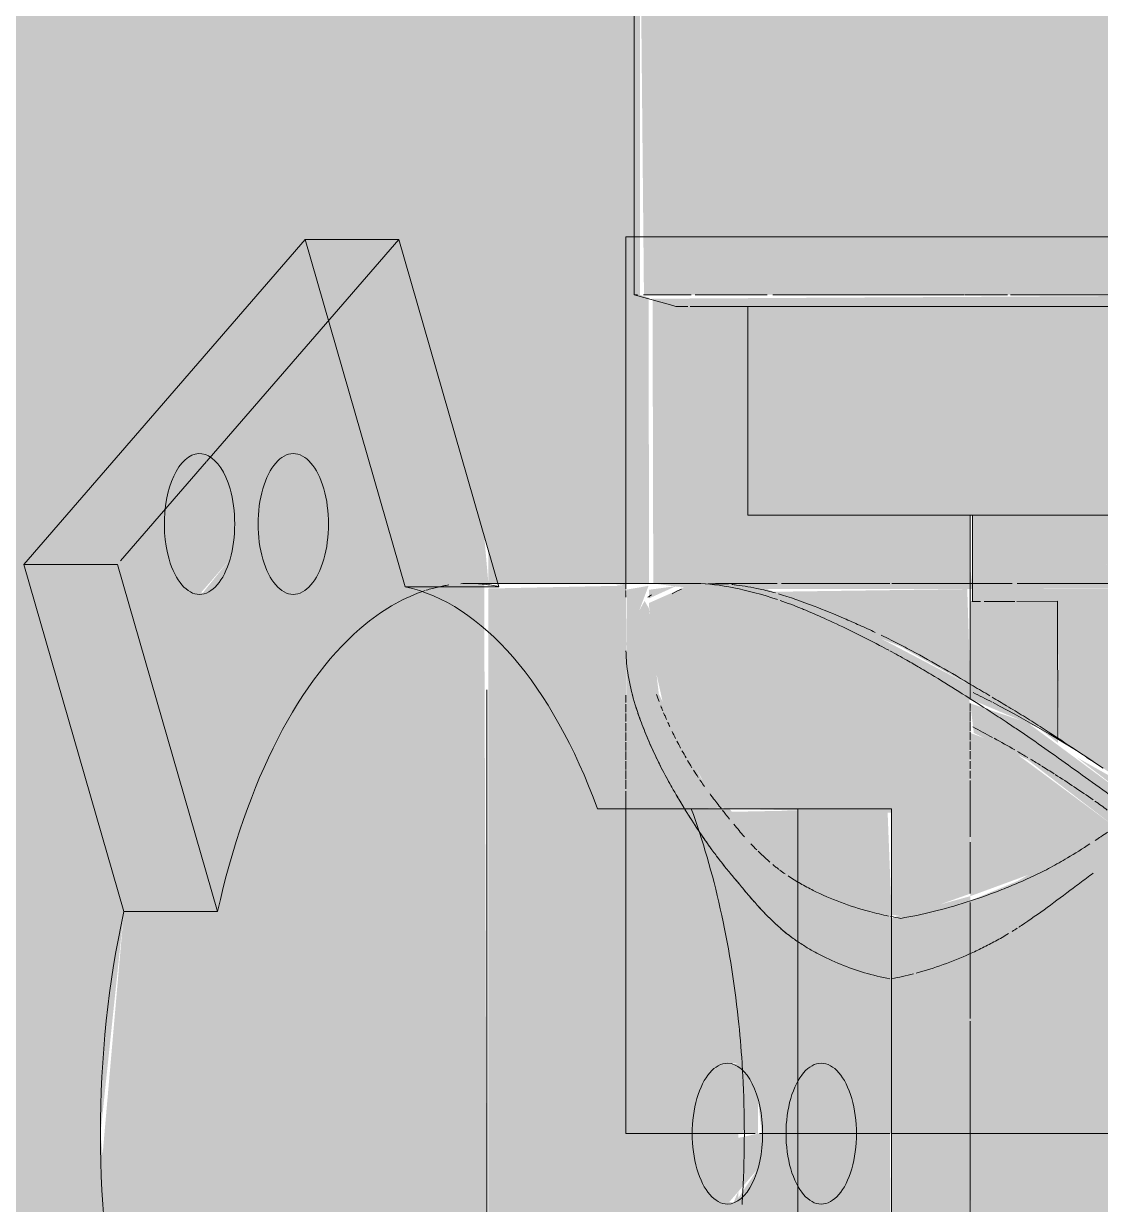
# Model space of a CAD drawing. Header units: millimetres. Extents: x -11450 to 1579, y -1115 to 3078.
# Drawn here: x -7188.5 to -7089.1, y 1327 to 1436 of the extents above; entities that cross this region are included whole.
import ezdxf

# ---------------------------------------------------------------- set-up
doc = ezdxf.new("R2010")
doc.units = ezdxf.units.MM
for name, color, linetype, lineweight in [('G-XREF-____-OTLN', 8, 'Continuous', 9), ('M-EQPM-____-OTLN', 50, 'Continuous', 9), ('P-PIPE-____-CNTR', 3, 'Continuous', 9), ('P-PIPE-____-OTLN', 3, 'Continuous', 9)]:
    doc.layers.add(name, color=color, linetype=linetype, lineweight=lineweight)

# ---------------------------------------------------------------- blocks, each defined once
blk = doc.blocks.new('UV-Cleaner ODV-15 - UV-Cleaner ODV-15_ipt-1239245-Разрез 11')
at = {"layer": 'G-XREF-____-OTLN', "color": 7, "lineweight": 20}
for p, q in [((-7132.92, 1416.31), (-7132.92, 1383.77)), ((-7130.26, 1416.31), (-7130.75, 1416.31)), ((-7119.45, 1416.31), (-7120.96, 1416.31)), ((-7100.38, 1416.31), (-7103.84, 1416.31)), ((-7188.54, 1386.06), (-7162.56, 1416.06)), ((-7162.56, 1416.06), (-7153.31, 1384.01)), ((-7162.56, 1416.06), (-7153.9, 1416.06)), ((-7153.9, 1416.06), (-7144.65, 1384.01)), ((-7179.29, 1354.01), (-7188.54, 1386.06)), ((-7153.31, 1384.01), (-7144.65, 1384.01)), ((-7126.39, 1384.31), (-7147.39, 1384.31)), ((-7132.92, 1383.65), (-7132.92, 1383.03)), ((-7120.1, 1384.31), (-7124.64, 1384.31)), ((-7135.55, 1363.51), (-7117.05, 1363.51)), ((-7117.05, 1363.51), (-7108.39, 1363.51)), ((-7117.05, 1363.51), (-7117.05, 1303.51)), ((-7108.39, 1363.51), (-7108.39, 1303.51))]:
    blk.add_line(p, q, dxfattribs=at)
at = {"layer": 'G-XREF-____-OTLN', "color": 184, "lineweight": 20}
for p, q in [((-7130.75, 1416.31), (-7132.92, 1416.31)), ((-7132.37, 1416.31), (-7132.92, 1416.31)), ((-7120.96, 1416.31), (-7130.26, 1416.31)), ((-7103.84, 1416.31), (-7119.45, 1416.31)), ((-7081.76, 1416.31), (-7100.38, 1416.31)), ((-7171.01, 1396.3), (-7153.9, 1416.06)), ((-7179.6, 1386.39), (-7171.65, 1395.56)), ((-7188.54, 1386.06), (-7179.88, 1386.06)), ((-7170.63, 1354.01), (-7179.88, 1386.06)), ((-7126.89, 1363.51), (-7135.55, 1363.51)), ((-7126.89, 1363.51), (-7108.39, 1363.51)), ((-7170.63, 1354.01), (-7179.29, 1354.01))]:
    blk.add_line(p, q, dxfattribs=at)
at = {"layer": 'G-XREF-____-OTLN', "color": 182, "lineweight": 20}
for p, q in [((-7132.03, 1416.31), (-7132.37, 1416.31)), ((-7171.62, 1395.59), (-7171.01, 1396.3)), ((-7118.97, 1384.31), (-7120.1, 1384.31)), ((-7108.54, 1384.31), (-7118.57, 1384.31)), ((-7097.25, 1384.31), (-7108.36, 1384.31)), ((-7088.03, 1384.31), (-7096.79, 1384.31))]:
    blk.add_line(p, q, dxfattribs=at)
at = {"layer": 'G-XREF-____-OTLN', "color": 7, "lineweight": 20}
for centre, major_axis, start_param, end_param in [((-7172.3, 1389.8), (0, 6.5), 5.235988, 8.37758), ((-7172.3, 1389.8), (0, 6.5), 2.094395, 5.235988), ((-7156.05, 1333.51), (0, 50.8), 5.344131, 6.175042), ((-7156.05, 1333.51), (0, 50.8), 1.15534, 1.986252), ((-7123.55, 1333.51), (0, 6.5), 0, 3.141593), ((-7123.55, 1333.51), (0, 6.5), 3.141593, 6.283185)]:
    blk.add_ellipse(centre, major_axis=major_axis, ratio=0.5, start_param=start_param, end_param=end_param, dxfattribs=at)
at = {"layer": 'G-XREF-____-OTLN', "color": 184, "lineweight": 20}
for centre, major_axis, start_param, end_param in [((-7163.64, 1389.8), (0, 6.5), 0, 1.047198), ((-7163.64, 1389.8), (0, 6.5), 5.235988, 6.283185), ((-7163.64, 1389.8), (0, 6.5), 1.047198, 2.094395), ((-7163.64, 1389.8), (0, 6.5), 4.18879, 5.235988), ((-7163.64, 1389.8), (0, 6.5), 2.094395, 3.141593), ((-7163.64, 1389.8), (0, 6.5), 3.141593, 4.18879), ((-7147.39, 1333.51), (0, 50.8), 0.161099, 0.385113), ((-7147.39, 1333.51), (0, 50.8), 0.135327, 0.156814), ((-7147.39, 1333.51), (0, 50.8), 0.114408, 0.134989), ((-7147.39, 1333.51), (0, 50.8), 0.094107, 0.113806), ((-7147.39, 1333.51), (0, 50.8), 0.074415, 0.093257), ((-7147.39, 1333.51), (0, 50.8), 0, 0.030716), ((-7147.39, 1333.51), (0, 50.8), 6.229114, 6.283185), ((-7147.39, 1333.51), (0, 50.8), 6.175042, 6.229114), ((-7147.39, 1333.51), (0, 50.8), 0.385113, 0.770227), ((-7147.39, 1333.51), (0, 50.8), 0.770227, 1.15534), ((-7147.39, 1333.51), (0, 50.8), 4.92297, 5.344131), ((-7147.39, 1333.51), (0, 50.8), 4.841292, 4.92297), ((-7114.89, 1333.51), (0, 6.5), 0, 1.047198), ((-7114.89, 1333.51), (0, 6.5), 5.235988, 6.283185), ((-7147.39, 1333.51), (0, 50.8), 4.606366, 4.818412), ((-7114.89, 1333.51), (0, 6.5), 1.047198, 2.094395), ((-7114.89, 1333.51), (0, 6.5), 4.18879, 5.235988), ((-7114.89, 1333.51), (0, 6.5), 2.094395, 3.141593), ((-7114.89, 1333.51), (0, 6.5), 3.141593, 4.18879)]:
    blk.add_ellipse(centre, major_axis=major_axis, ratio=0.5, start_param=start_param, end_param=end_param, dxfattribs=at)
at = {"layer": 'G-XREF-____-OTLN', "color": 182, "lineweight": 20}
for start_param, end_param in [(4.818412, 4.841292), (4.583486, 4.606366)]:
    blk.add_ellipse((-7147.39, 1333.51), major_axis=(0, 50.8), ratio=0.5, start_param=start_param, end_param=end_param, dxfattribs=at)
at = {"layer": 'G-XREF-____-OTLN', "color": 184, "lineweight": 20}
for points in [[(-7128.64, 1383.36), (-7128.38, 1383.53), (-7128.1, 1383.67), (-7127.79, 1383.79)], [(-7130.56, 1383.26), (-7130.68, 1383.18), (-7130.79, 1383.11), (-7130.89, 1383.03)]]:
    blk.add_open_spline(points, degree=3, dxfattribs=at)
at = {"layer": 'G-XREF-____-OTLN', "color": 7, "lineweight": 20}
for points in [[(-7118.93, 1382.82), (-7120.36, 1383.3), (-7123.04, 1384.02), (-7125.35, 1384.29), (-7126.39, 1384.31)], [(-7089.21, 1365.49), (-7090.06, 1366.1), (-7091.74, 1367.3), (-7093.4, 1368.49), (-7094.24, 1369.08)]]:
    blk.add_open_spline(points, degree=3, dxfattribs=at)
at = {"layer": 'G-XREF-____-OTLN', "color": 182, "lineweight": 20}
for points, knots in [([(-7125.55, 1384.25), (-7125.27, 1384.28), (-7124.6, 1384.3), (-7123.88, 1384.27), (-7123.47, 1384.24)], [-0.51158593, -0.51158593, -0.51158593, -0.51158593, -0.5, -0.48588589, -0.48588589, -0.48588589, -0.48588589]), ([(-7123.15, 1384.21), (-7123.01, 1384.2), (-7122.18, 1384.11), (-7120.87, 1383.89), (-7119.61, 1383.56), (-7119.12, 1383.43)], [-0.48222227, -0.48222227, -0.48222227, -0.48222227, -0.47727273, -0.45454545, -0.44088193, -0.44088193, -0.44088193, -0.44088193]), ([(-7118.85, 1383.35), (-7117.8, 1383.04), (-7115.83, 1382.36), (-7113.25, 1381.3), (-7111.35, 1380.46), (-7110.38, 1380.02), (-7109.9, 1379.79)], [-0.43833368, -0.43833368, -0.43833368, -0.43833368, -0.40909091, -0.38636364, -0.375, -0.36363636, -0.36363636, -0.36363636, -0.36363636]), ([(-7109.34, 1379.53), (-7109.04, 1379.39), (-7108.25, 1379), (-7106.45, 1378.07), (-7103.93, 1376.67), (-7101.38, 1375.17), (-7099.83, 1374.24), (-7099.32, 1373.94)], [-0.35930787, -0.35930787, -0.35930787, -0.35930787, -0.35227273, -0.34090909, -0.31818182, -0.29545455, -0.28409091, -0.28409091, -0.28409091, -0.28409091]), ([(-7097.77, 1373.01), (-7097.25, 1372.7), (-7096.22, 1372.08), (-7094.17, 1370.78), (-7091.9, 1369.28), (-7090.13, 1368.1), (-7089.38, 1367.6)], [-0.27272727, -0.27272727, -0.27272727, -0.27272727, -0.26136364, -0.25, -0.22727273, -0.21050854, -0.21050854, -0.21050854, -0.21050854]), ([(-7129.17, 1371.75), (-7129.22, 1371.86), (-7129.31, 1372.06), (-7129.4, 1372.27), (-7129.44, 1372.36)], [-0.74251608, -0.74251608, -0.74251608, -0.74251608, -0.738636364, -0.73521742, -0.73521742, -0.73521742, -0.73521742]), ([(-7125.66, 1365.55), (-7125.78, 1365.72), (-7125.93, 1365.93), (-7126.08, 1366.14), (-7126.11, 1366.19)], [-0.8125, -0.8125, -0.8125, -0.8125, -0.806818182, -0.80528831, -0.80528831, -0.80528831, -0.80528831]), ([(-7124.08, 1363.46), (-7124.23, 1363.66), (-7124.52, 1364.03), (-7124.87, 1364.5), (-7125.08, 1364.78), (-7125.16, 1364.88)], [-0.83606166, -0.83606166, -0.83606166, -0.83606166, -0.82954545, -0.82386364, -0.82025587, -0.82025587, -0.82025587, -0.82025587]), ([(-7123.35, 1362.55), (-7123.48, 1362.7), (-7123.7, 1362.98), (-7123.91, 1363.25), (-7124, 1363.37)], [-0.846030722, -0.846030722, -0.846030722, -0.846030722, -0.840909091, -0.837097616, -0.837097616, -0.837097616, -0.837097616]), ([(-7126.6, 1362.06), (-7126.52, 1361.95), (-7126.31, 1361.62), (-7126.08, 1361.29), (-7125.93, 1361.07)], [-0.36337542, -0.36337542, -0.36337542, -0.36337542, -0.35714286, -0.34472866, -0.34472866, -0.34472866, -0.34472866]), ([(-7088.44, 1361.34), (-7088.65, 1361.2), (-7089.03, 1360.95), (-7089.41, 1360.7), (-7089.58, 1360.58)], [-0.140887033, -0.140887033, -0.140887033, -0.140887033, -0.136363636, -0.13249288, -0.13249288, -0.13249288, -0.13249288]), ([(-7125.07, 1359.83), (-7124.84, 1359.52), (-7124.55, 1359.14), (-7124.26, 1358.76), (-7124.2, 1358.68)], [-0.32142857, -0.32142857, -0.32142857, -0.32142857, -0.30357143, -0.29918327, -0.29918327, -0.29918327, -0.29918327]), ([(-7119.64, 1358.59), (-7119.79, 1358.72), (-7120.15, 1359.04), (-7120.5, 1359.38), (-7120.71, 1359.58)], [-0.89111889, -0.89111889, -0.89111889, -0.89111889, -0.88636364, -0.87897677, -0.87897677, -0.87897677, -0.87897677]), ([(-7090.07, 1360.27), (-7090.76, 1359.82), (-7091.97, 1359.06), (-7093.71, 1358.07), (-7094.75, 1357.55), (-7095.27, 1357.31)], [-0.12895274, -0.12895274, -0.12895274, -0.12895274, -0.11363636, -0.10227273, -0.09090909, -0.09090909, -0.09090909, -0.09090909]), ([(-7124.14, 1358.61), (-7123.98, 1358.41), (-7123.7, 1358.06), (-7123.38, 1357.67), (-7123.23, 1357.48), (-7123.2, 1357.45)], [-0.29783864, -0.29783864, -0.29783864, -0.29783864, -0.28571429, -0.27678571, -0.27457306, -0.27457306, -0.27457306, -0.27457306]), ([(-7123.11, 1357.34), (-7123.04, 1357.26), (-7122.73, 1356.88), (-7122.42, 1356.5), (-7122.17, 1356.2)], [-0.27237731, -0.27237731, -0.27237731, -0.27237731, -0.26785714, -0.25, -0.25, -0.25, -0.25]), ([(-7118.77, 1357.89), (-7118.86, 1357.96), (-7119.06, 1358.11), (-7119.25, 1358.26), (-7119.35, 1358.35)], [-0.900513916, -0.900513916, -0.900513916, -0.900513916, -0.897727273, -0.894284879, -0.894284879, -0.894284879, -0.894284879]), ([(-7108.67, 1353.6), (-7109.26, 1353.72), (-7110.79, 1354.08), (-7113.14, 1354.83), (-7115.23, 1355.74), (-7116.82, 1356.6), (-7117.58, 1357.06), (-7117.95, 1357.31)], [-0.9912613, -0.9912613, -0.9912613, -0.9912613, -0.97727273, -0.95454545, -0.93181818, -0.92045455, -0.90909091, -0.90909091, -0.90909091, -0.90909091]), ([(-7095.27, 1357.31), (-7095.79, 1357.06), (-7096.84, 1356.6), (-7098.92, 1355.74), (-7101.5, 1354.83), (-7104.56, 1353.97), (-7106.56, 1353.55), (-7107.54, 1353.39)], [-0.09090909, -0.09090909, -0.09090909, -0.09090909, -0.07954545, -0.06818182, -0.04545455, -0.02272727, 0, 0, 0, 0]), ([(-7096.64, 1352.58), (-7096.56, 1352.63), (-7095.69, 1353.2), (-7094.02, 1354.38), (-7092.02, 1355.88), (-7090.6, 1356.95), (-7089.99, 1357.41), (-7089.78, 1357.57)], [0.174921, 0.174921, 0.174921, 0.174921, 0.1785714, 0.2142857, 0.25, 0.2678571, 0.2770689, 0.2770689, 0.2770689, 0.2770689]), ([(-7120.85, 1354.67), (-7120.77, 1354.58), (-7120.46, 1354.24), (-7120.14, 1353.9), (-7119.91, 1353.66)], [-0.2197053, -0.2197053, -0.2197053, -0.2197053, -0.21428571, -0.19901041, -0.19901041, -0.19901041, -0.19901041]), ([(-7119.71, 1353.47), (-7119.46, 1353.21), (-7119.16, 1352.93), (-7118.85, 1352.65), (-7118.81, 1352.61)], [-0.19481654, -0.19481654, -0.19481654, -0.19481654, -0.17857143, -0.17582531, -0.17582531, -0.17582531, -0.17582531]), ([(-7118.61, 1352.43), (-7118.43, 1352.27), (-7118.05, 1351.96), (-7117.67, 1351.68), (-7117.48, 1351.53)], [-0.17169431, -0.17169431, -0.17169431, -0.17169431, -0.16071429, -0.1493508, -0.1493508, -0.1493508, -0.1493508]), ([(-7117.14, 1351.29), (-7116.82, 1351.08), (-7116.18, 1350.67), (-7114.86, 1349.92), (-7112.43, 1348.79), (-7110.15, 1348.11), (-7108.54, 1347.8)], [-0.1428571, -0.1428571, -0.1428571, -0.1428571, -0.125, -0.1071429, -0.0714286, 0, 0, 0, 0]), ([(-7106.12, 1348.33), (-7105.28, 1348.56), (-7103.63, 1349.07), (-7101.59, 1349.9), (-7099.99, 1350.66), (-7099.19, 1351.08), (-7098.79, 1351.29)], [0.0349339, 0.0349339, 0.0349339, 0.0349339, 0.0714286, 0.1071429, 0.125, 0.1428571, 0.1428571, 0.1428571, 0.1428571])]:
    blk.add_open_spline(points, degree=3, knots=knots, dxfattribs=at)
at = {"layer": 'G-XREF-____-OTLN', "color": 184, "lineweight": 20}
for points, knots in [([(-7116.31, 1381.83), (-7116.45, 1381.89), (-7117.25, 1382.22), (-7118.03, 1382.51), (-7118.67, 1382.73)], [-0.184894, -0.184894, -0.184894, -0.184894, -0.17857143, -0.14721003, -0.14721003, -0.14721003, -0.14721003]), ([(-7132.92, 1378.09), (-7132.92, 1377.81), (-7132.88, 1376.82), (-7132.6, 1374.95), (-7131.99, 1372.77), (-7131.27, 1370.83), (-7130.53, 1369.08), (-7129.68, 1367.3), (-7128.7, 1365.5), (-7127.6, 1363.64), (-7126.4, 1361.73), (-7125.3, 1360.14), (-7124.38, 1358.9), (-7123.78, 1358.15), (-7123.29, 1357.56), (-7122.79, 1356.96), (-7121.92, 1355.89), (-7120.62, 1354.38), (-7119.24, 1352.97), (-7118.07, 1351.96), (-7117.14, 1351.28), (-7116.18, 1350.67), (-7114.86, 1349.92), (-7112.43, 1348.79), (-7110.15, 1348.11), (-7108.54, 1347.8)], [-0.7007053, -0.7007053, -0.7007053, -0.7007053, -0.6785714, -0.625, -0.5714286, -0.5357143, -0.5, -0.4642857, -0.4285714, -0.3928571, -0.3571429, -0.3214286, -0.3035714, -0.2857143, -0.2767857, -0.2678571, -0.25, -0.2142857, -0.1785714, -0.1607143, -0.1428571, -0.125, -0.1071429, -0.0714286, 0, 0, 0, 0]), ([(-7105.8, 1376.54), (-7106.19, 1376.77), (-7107.12, 1377.31), (-7108.04, 1377.81), (-7108.56, 1378.1)], [-0.33800927, -0.33800927, -0.33800927, -0.33800927, -0.32142857, -0.29902589, -0.29902589, -0.29902589, -0.29902589]), ([(-7094.24, 1369.08), (-7095.07, 1369.66), (-7096.26, 1370.49), (-7097.46, 1371.29), (-7097.82, 1371.53)], [-0.5, -0.5, -0.5, -0.5, -0.46428571, -0.44922734, -0.44922734, -0.44922734, -0.44922734])]:
    blk.add_open_spline(points, degree=3, knots=knots, dxfattribs=at)
at = {"layer": 'G-XREF-____-OTLN', "color": 7, "lineweight": 20}
for points, knots in [([(-7108.64, 1378.14), (-7108.93, 1378.29), (-7110.05, 1378.89), (-7111.98, 1379.86), (-7114.26, 1380.95), (-7115.68, 1381.57), (-7116.31, 1381.83)], [-0.2978752, -0.2978752, -0.2978752, -0.2978752, -0.2857143, -0.25, -0.2142857, -0.184894, -0.184894, -0.184894, -0.184894]), ([(-7097.82, 1371.53), (-7098.3, 1371.85), (-7099.65, 1372.72), (-7101.86, 1374.13), (-7104.03, 1375.48), (-7105.34, 1376.27), (-7105.8, 1376.54)], [-0.4492273, -0.4492273, -0.4492273, -0.4492273, -0.4285714, -0.3928571, -0.3571429, -0.3380093, -0.3380093, -0.3380093, -0.3380093]), ([(-7086.13, 1363.22), (-7086.31, 1363.36), (-7087.34, 1364.13), (-7088.37, 1364.88), (-7089.21, 1365.49)], [-0.6149019, -0.6149019, -0.6149019, -0.6149019, -0.60714286, -0.57142857, -0.57142857, -0.57142857, -0.57142857])]:
    blk.add_open_spline(points, degree=3, knots=knots, dxfattribs=at)
at = {"layer": 'G-XREF-____-OTLN', "color": 182, "lineweight": 20}
for points in [[(-7132.35, 1374.09), (-7132.3, 1373.93), (-7132.26, 1373.76), (-7132.21, 1373.59)], [(-7129.85, 1373.4), (-7129.94, 1373.62), (-7130.01, 1373.84), (-7130.09, 1374.06)], [(-7099.09, 1373.8), (-7098.65, 1373.54), (-7098.21, 1373.28), (-7097.77, 1373.01)], [(-7132.09, 1373.2), (-7132.02, 1372.96), (-7131.95, 1372.73), (-7131.87, 1372.49)], [(-7129.52, 1372.56), (-7129.58, 1372.71), (-7129.64, 1372.86), (-7129.7, 1373.01)], [(-7131.81, 1372.31), (-7131.73, 1372.1), (-7131.65, 1371.88), (-7131.57, 1371.66)], [(-7128.88, 1371.1), (-7128.94, 1371.24), (-7129, 1371.38), (-7129.07, 1371.51)], [(-7131.4, 1371.21), (-7131.35, 1371.08), (-7131.3, 1370.95), (-7131.25, 1370.81)], [(-7131.17, 1370.63), (-7131.08, 1370.4), (-7130.99, 1370.17), (-7130.89, 1369.94)], [(-7128.34, 1370), (-7128.45, 1370.21), (-7128.56, 1370.43), (-7128.66, 1370.65)], [(-7130.81, 1369.77), (-7130.72, 1369.54), (-7130.62, 1369.31), (-7130.51, 1369.08)], [(-7127.87, 1369.1), (-7127.99, 1369.32), (-7128.11, 1369.54), (-7128.22, 1369.76)], [(-7130.43, 1368.89), (-7130.32, 1368.65), (-7130.2, 1368.4), (-7130.09, 1368.16)], [(-7127.37, 1368.2), (-7127.5, 1368.42), (-7127.62, 1368.65), (-7127.75, 1368.87)], [(-7130.01, 1368), (-7129.89, 1367.76), (-7129.78, 1367.53), (-7129.66, 1367.29)], [(-7126.83, 1367.3), (-7126.97, 1367.52), (-7127.1, 1367.75), (-7127.24, 1367.97)], [(-7129.56, 1367.1), (-7129.43, 1366.85), (-7129.3, 1366.61), (-7129.17, 1366.36)], [(-7129.08, 1366.2), (-7128.95, 1365.96), (-7128.82, 1365.73), (-7128.68, 1365.49)], [(-7126.25, 1366.4), (-7126.4, 1366.62), (-7126.54, 1366.84), (-7126.68, 1367.06)], [(-7128.3, 1364.83), (-7128.07, 1364.43), (-7127.83, 1364.04), (-7127.59, 1363.63)], [(-7127.52, 1363.52), (-7127.31, 1363.18), (-7127.09, 1362.83), (-7126.86, 1362.48)], [(-7121.99, 1360.93), (-7122.32, 1361.31), (-7122.65, 1361.69), (-7122.96, 1362.07)], [(-7125.92, 1361.05), (-7125.64, 1360.64), (-7125.36, 1360.24), (-7125.07, 1359.83)], [(-7120.84, 1359.71), (-7121.02, 1359.89), (-7121.2, 1360.08), (-7121.38, 1360.27)], [(-7118.21, 1357.49), (-7118.38, 1357.6), (-7118.54, 1357.72), (-7118.7, 1357.84)], [(-7122.17, 1356.2), (-7121.81, 1355.77), (-7121.44, 1355.34), (-7121.07, 1354.92)], [(-7107.54, 1353.39), (-7107.86, 1353.44), (-7108.18, 1353.5), (-7108.49, 1353.56)], [(-7098.79, 1351.29), (-7098.39, 1351.51), (-7097.99, 1351.74), (-7097.59, 1351.98)], [(-7097.25, 1352.19), (-7097.1, 1352.28), (-7096.95, 1352.38), (-7096.8, 1352.48)], [(-7108.39, 1347.82), (-7107.71, 1347.95), (-7107.04, 1348.09), (-7106.37, 1348.27)]]:
    blk.add_open_spline(points, degree=3, dxfattribs=at)
blk = doc.blocks.new('UV-Cleaner ODV-15 - Standard-553269-Разрез 11')
at = {"layer": 'M-EQPM-____-OTLN', "lineweight": 20}
h = blk.add_hatch(color=180, dxfattribs=at)
h.paths.add_polyline_path([(-7075.25, 1358.67), (-7059.79, 1376.52), (-7059.79, 1379.04), (-7075.52, 1369.81), (-7082.48, 1365.06), (-7081.82, 1362.77), (-7076.82, 1359.65)])
h.paths.add_polyline_path([(-7087.88, 1383.79), (-7071.55, 1384.16), (-7069.48, 1386.55), (-7069.71, 1390.61), (-7084.6, 1390.61), (-7088.54, 1386.06)])
h.paths.add_polyline_path([(-7084.17, 1364.24), (-7082.62, 1365.55), (-7087.96, 1383.79), (-7100.91, 1383.79), (-7100.91, 1382.64), (-7093.07, 1382.66), (-7092.91, 1369.87), (-7085.48, 1365.06)])
h.paths.add_polyline_path([(-7059.79, 1383.79), (-7060.02, 1390.61), (-7066.45, 1390.61), (-7066.45, 1386.55), (-7063.64, 1383.79), (-7062.56, 1383.79)])
h = blk.add_hatch(color=180, dxfattribs=at)
h.paths.add_polyline_path([(-7076.67, 1357.04), (-7075.25, 1358.67), (-7081.67, 1362.25), (-7081.16, 1360.48), (-7076.75, 1357.1)])
h.paths.add_polyline_path([(-7084.17, 1364.24), (-7091.25, 1368.23), (-7085.21, 1363.59)])
h.paths.add_polyline_path([(-7081.82, 1362.77), (-7082.86, 1365.06), (-7084.17, 1364.24), (-7082.24, 1363.04)])
h.paths.add_polyline_path([(-7100.01, 1383.79), (-7087.9, 1383.84), (-7088.54, 1386.06), (-7084.92, 1390.61), (-7100.91, 1390.61), (-7100.91, 1383.79), (-7100.17, 1383.79)])
at = {"layer": 'M-EQPM-____-OTLN', "color": 7, "lineweight": 20}
for p, q in [((-7132.92, 1416.31), (-7132.92, 1383.77)), ((-7130.9, 1416.31), (-7132.92, 1416.31)), ((-7121.17, 1416.31), (-7130.27, 1416.31)), ((-7103.79, 1416.31), (-7119.47, 1416.31)), ((-7081.71, 1416.31), (-7100.43, 1416.31)), ((-7132.92, 1383.65), (-7132.92, 1383.03))]:
    blk.add_line(p, q, dxfattribs=at)
at = {"layer": 'M-EQPM-____-OTLN', "color": 184, "lineweight": 20}
for p, q in [((-7132.63, 1416.31), (-7132.92, 1416.31)), ((-7130.27, 1416.31), (-7130.9, 1416.31)), ((-7119.47, 1416.31), (-7121.17, 1416.31)), ((-7100.43, 1416.31), (-7103.79, 1416.31)), ((-7132.92, 1374.01), (-7132.92, 1373.31)), ((-7132.92, 1373.15), (-7132.92, 1372.44)), ((-7132.92, 1372.3), (-7132.92, 1371.57)), ((-7132.92, 1371.42), (-7132.92, 1370.68)), ((-7132.92, 1370.54), (-7132.92, 1369.79)), ((-7132.92, 1369.66), (-7132.92, 1368.9)), ((-7132.92, 1368.79), (-7132.92, 1368.01)), ((-7132.92, 1367.91), (-7132.92, 1367.12)), ((-7132.92, 1367.03), (-7132.92, 1366.23)), ((-7132.92, 1366.15), (-7132.92, 1365.35)), ((-7132.92, 1365.14), (-7132.92, 1363.52)), ((-7132.92, 1363.51), (-7132.92, 1333.51)), ((-7132.92, 1333.51), (-7131.26, 1333.51)), ((-7131.26, 1333.51), (-7126.39, 1333.51)), ((-7126.37, 1333.51), (-7122.88, 1333.51))]:
    blk.add_line(p, q, dxfattribs=at)
at = {"layer": 'M-EQPM-____-OTLN', "color": 182, "lineweight": 20}
for p, q in [((-7131.81, 1416.31), (-7132.63, 1416.31)), ((-7132.92, 1333.51), (-7126.39, 1333.51)), ((-7126.37, 1333.51), (-7122.88, 1333.51)), ((-7122.88, 1333.51), (-7120.99, 1333.51)), ((-7117.79, 1333.51), (-7108.54, 1333.51)), ((-7108.4, 1333.51), (-7081.42, 1333.51)), ((-7108.4, 1333.51), (-7081.42, 1333.51))]:
    blk.add_line(p, q, dxfattribs=at)
at = {"layer": 'M-EQPM-____-OTLN', "color": 5, "lineweight": 20}
for p, q in [((-7122.88, 1333.51), (-7120.99, 1333.51)), ((-7120.6, 1333.51), (-7118.64, 1333.51)), ((-7120.6, 1333.51), (-7117.79, 1333.51)), ((-7118.64, 1333.51), (-7117.79, 1333.51)), ((-7117.79, 1333.51), (-7108.54, 1333.51))]:
    blk.add_line(p, q, dxfattribs=at)
blk.add_blockref('UV-Cleaner ODV-15 - UV-Cleaner ODV-15_ipt-1239245-Разрез 11', (0, 0))
blk = doc.blocks.new('Сводобный фланец BR00 и Бурт под фланец ST10 _ болты - d 20-225 мм-1494985-Разрез 11')
at = {"layer": 'P-PIPE-____-OTLN', "lineweight": 20}
h = blk.add_hatch(color=180, dxfattribs=at)
h.paths.add_polyline_path([(-7057.99, 1333.51), (-7058.4, 1334.5), (-7075.11, 1355.84), (-7080.98, 1359.88), (-7079.29, 1355.34), (-7076.18, 1352.61), (-7061.33, 1333.51), (-7058.67, 1333.51)])
h.paths.add_polyline_path([(-7087.88, 1361.93), (-7085.48, 1363.8), (-7095.83, 1371.45), (-7101.12, 1373.24), (-7100.8, 1370.51), (-7095.85, 1368.04), (-7088.36, 1362.3)])
at = {"layer": 'P-PIPE-____-OTLN', "color": 192, "lineweight": 20}
for start, end in [(62.684, 63.8101), (55.8446, 62.6272)]:
    blk.add_arc((-7145, 1284.5), 100, start, end, dxfattribs=at)
blk = doc.blocks.new('UN82 - UN82 Муфта разборная переходная ВР с EPDM прокладкой-V74-Разрез 11')
at = {"layer": 'P-PIPE-____-OTLN', "lineweight": 20}
for points in [[(-7097.25, 1456.11), (-7065.42, 1456.11), (-7065.42, 1487.61), (-7121.67, 1487.61), (-7121.67, 1456.11), (-7101.71, 1456.11)], [(-7047.95, 1456.11), (-7046.67, 1456.11), (-7046.67, 1487.61), (-7065.42, 1487.61), (-7065.42, 1456.11), (-7048.13, 1456.11)], [(-7070.38, 1449.61), (-7060.17, 1449.61), (-7063.36, 1456.11), (-7125.78, 1456.11), (-7131.63, 1449.61), (-7071.45, 1449.61)], [(-7040.61, 1449.61), (-7036.71, 1449.61), (-7042.56, 1456.11), (-7063.36, 1456.11), (-7060.17, 1449.61), (-7044.51, 1449.61)], [(-7125.33, 1410.96), (-7066.98, 1410.96), (-7062.56, 1416.06), (-7060.17, 1416.31), (-7060.17, 1449.61), (-7131.63, 1449.61), (-7131.26, 1410.96), (-7125.51, 1410.96)], [(-7045.65, 1410.96), (-7036.71, 1410.96), (-7036.71, 1449.61), (-7060.17, 1449.61), (-7059.76, 1416.06), (-7053.9, 1416.06), (-7052.34, 1410.96), (-7049.2, 1410.96)], [(-7062.56, 1410.96), (-7060.17, 1410.96), (-7060.17, 1416.06), (-7062.56, 1416.06), (-7066.98, 1410.96), (-7064.1, 1410.96)], [(-7052.43, 1410.96), (-7053.9, 1416.06), (-7060.17, 1416.06), (-7059.79, 1410.96), (-7053.31, 1410.96)], [(-7119.91, 1409.88), (-7067.91, 1409.88), (-7067.48, 1410.96), (-7130.52, 1410.6), (-7128.32, 1409.88), (-7121.21, 1409.88)], [(-7067.48, 1409.88), (-7062.1, 1409.88), (-7060.6, 1410.96), (-7067.05, 1410.87), (-7067.91, 1409.88)], [(-7058.95, 1409.88), (-7052.18, 1410.09), (-7052.43, 1410.96), (-7060.64, 1410.7), (-7062.1, 1409.88), (-7059.01, 1409.88)], [(-7042.98, 1409.88), (-7039.44, 1410.07), (-7037.08, 1410.96), (-7052.43, 1410.96), (-7051.78, 1409.88), (-7043.35, 1409.88)], [(-7056.66, 1390.61), (-7046.67, 1391.02), (-7052.12, 1409.88), (-7065.42, 1409.88), (-7065.42, 1396.3), (-7063.64, 1396.3), (-7065.42, 1394.25), (-7065.11, 1390.61), (-7057.65, 1390.61)]]:
    blk.add_hatch(color=180, dxfattribs=at).paths.add_polyline_path(points)
h = blk.add_hatch(color=180, dxfattribs=at)
h.paths.add_polyline_path([(-7101.98, 1390.61), (-7084.6, 1390.61), (-7067.91, 1409.88), (-7121.67, 1409.88), (-7121.67, 1390.61), (-7102.92, 1390.61)])
h.paths.add_polyline_path([(-7069.48, 1390.61), (-7066.45, 1390.61), (-7066.45, 1393.05), (-7065.42, 1394.25), (-7065.42, 1396.3), (-7071.97, 1395.92), (-7069.48, 1393.05), (-7069.48, 1390.78)])
h = blk.add_hatch(color=180, dxfattribs=at)
h.paths.add_polyline_path([(-7070.16, 1390.61), (-7069.48, 1390.78), (-7069.55, 1393.13), (-7071.79, 1396.3), (-7065.42, 1396.3), (-7065.6, 1409.88), (-7067.91, 1409.88), (-7084.17, 1390.61), (-7071.45, 1390.61)])
h.paths.add_polyline_path([(-7066.45, 1390.61), (-7065.42, 1390.78), (-7065.42, 1394.25), (-7066.45, 1393.05), (-7066.45, 1391.36)])
h = blk.add_hatch(color=180, dxfattribs=at)
h.paths.add_polyline_path([(-7046.67, 1391.02), (-7046.67, 1409.88), (-7052.12, 1409.88), (-7047.65, 1394.41)])
h.paths.add_polyline_path([(-7065.42, 1394.25), (-7063.64, 1396.3), (-7065.42, 1396.3), (-7065.42, 1395.59)])
at = {"layer": 'P-PIPE-____-OTLN', "color": 7, "lineweight": 20}
for p, q in [((-7121.67, 1487.61), (-7121.67, 1456.11)), ((-7065.42, 1487.61), (-7121.67, 1487.61)), ((-7046.67, 1487.61), (-7065.42, 1487.61)), ((-7046.67, 1456.11), (-7046.67, 1487.61)), ((-7125.78, 1456.11), (-7132.17, 1449.61)), ((-7063.36, 1456.11), (-7125.78, 1456.11)), ((-7042.56, 1456.11), (-7063.36, 1456.11)), ((-7036.17, 1449.61), (-7042.56, 1456.11)), ((-7132.17, 1449.61), (-7132.17, 1410.96)), ((-7060.17, 1449.61), (-7132.17, 1449.61)), ((-7036.17, 1449.61), (-7060.17, 1449.61)), ((-7036.17, 1410.96), (-7036.17, 1449.61)), ((-7132.17, 1410.96), (-7128.8, 1410.02)), ((-7039.54, 1410.02), (-7036.17, 1410.96))]:
    blk.add_line(p, q, dxfattribs=at)
at = {"layer": 'P-PIPE-____-OTLN', "color": 182, "lineweight": 20}
for p, q in [((-7131.85, 1410.96), (-7132.17, 1410.96)), ((-7130.04, 1410.96), (-7131.31, 1410.96)), ((-7126.89, 1410.96), (-7130.03, 1410.96)), ((-7119.89, 1410.96), (-7126.53, 1410.96)), ((-7101.71, 1410.96), (-7119.36, 1410.96)), ((-7097.69, 1410.96), (-7101.65, 1410.96)), ((-7080.58, 1410.96), (-7097.4, 1410.96)), ((-7071.21, 1410.96), (-7080.39, 1410.96)), ((-7066.64, 1410.96), (-7071.1, 1410.96)), ((-7065.04, 1410.96), (-7066.64, 1410.96)), ((-7060.56, 1410.96), (-7064.78, 1410.96)), ((-7058.96, 1410.96), (-7059.72, 1410.96)), ((-7051.61, 1410.96), (-7058.89, 1410.96)), ((-7040.97, 1410.96), (-7051.61, 1410.96)), ((-7038.81, 1410.96), (-7040.6, 1410.96)), ((-7036.87, 1410.96), (-7038.47, 1410.96)), ((-7036.17, 1410.96), (-7036.71, 1410.96)), ((-7128.8, 1410.02), (-7128.32, 1409.88)), ((-7127.21, 1409.88), (-7128.32, 1409.88)), ((-7071.15, 1409.88), (-7126.99, 1409.88)), ((-7121.67, 1409.88), (-7121.67, 1390.61)), ((-7067.56, 1409.88), (-7070.75, 1409.88)), ((-7065.66, 1409.88), (-7067.56, 1409.88)), ((-7062.1, 1409.88), (-7065.35, 1409.88)), ((-7060.48, 1409.88), (-7062.1, 1409.88)), ((-7058.39, 1409.88), (-7060.4, 1409.88)), ((-7051.09, 1409.88), (-7058.31, 1409.88)), ((-7045.94, 1409.88), (-7050.77, 1409.88)), ((-7046.67, 1391.02), (-7046.67, 1409.88)), ((-7040.66, 1409.88), (-7045.38, 1409.88)), ((-7040.02, 1409.88), (-7040.44, 1409.88)), ((-7121.67, 1390.61), (-7116.65, 1390.61)), ((-7116.65, 1390.61), (-7100.54, 1390.61)), ((-7100.51, 1390.61), (-7084.93, 1390.61)), ((-7084.6, 1390.61), (-7084.17, 1390.61)), ((-7084.17, 1390.61), (-7079.88, 1390.61)), ((-7079.76, 1390.61), (-7075.45, 1390.61)), ((-7075.1, 1390.61), (-7074.46, 1390.61)), ((-7074.11, 1390.61), (-7071.45, 1390.61)), ((-7071.34, 1390.61), (-7069.8, 1390.61)), ((-7066.4, 1390.61), (-7065.42, 1390.61)), ((-7065.09, 1390.61), (-7063.52, 1390.61)), ((-7063.3, 1390.61), (-7057.65, 1390.61)), ((-7057.65, 1390.61), (-7056.52, 1390.61)), ((-7056.23, 1390.61), (-7051.69, 1390.61)), ((-7051.56, 1390.61), (-7047.95, 1390.61)), ((-7047.95, 1390.61), (-7046.67, 1390.61))]:
    blk.add_line(p, q, dxfattribs=at)
at = {"layer": 'P-PIPE-____-OTLN', "color": 184, "lineweight": 20}
blk.add_line((-7040.02, 1409.88), (-7039.54, 1410.02), dxfattribs=at)
at = {"layer": 'P-PIPE-____-OTLN', "color": 5, "lineweight": 20}
blk.add_line((-7069.36, 1390.61), (-7066.4, 1390.61), dxfattribs=at)
blk = doc.blocks.new('Тройник клеевой - d 20-315 мм-1570744-Разрез 11')
at = {"layer": 'P-PIPE-____-OTLN', "lineweight": 20}
for color, points in [(180, [(-7093.03, 1369.95), (-7093.07, 1382.66), (-7101.12, 1382.64), (-7101.12, 1374.89), (-7093.47, 1370.23)]), (78, [(-7199.03, 1368.01), (-7194.51, 1371.3), (-7190.12, 1373.12), (-7190.12, 1382.36), (-7199.07, 1382.33), (-7199.03, 1368.94)]), (180, [(-7093.03, 1369.59), (-7093.03, 1369.95), (-7101.12, 1374.89), (-7101.11, 1373.63), (-7094.84, 1370.98), (-7093.48, 1369.94)])]:
    blk.add_hatch(color=color, dxfattribs=at).paths.add_polyline_path(points)
at = {"layer": 'P-PIPE-____-OTLN', "color": 190, "lineweight": 20}
for p, q in [((-7100.17, 1382.64), (-7100.98, 1382.64)), ((-7097.01, 1382.65), (-7099.84, 1382.64)), ((-7093.07, 1382.66), (-7096.83, 1382.65)), ((-7093.03, 1369.95), (-7093.07, 1382.66))]:
    blk.add_line(p, q, dxfattribs=at)
at = {"layer": 'P-PIPE-____-OTLN', "color": 52, "lineweight": 20}
for p, q in [((-7190.38, 1382.36), (-7199.07, 1382.33)), ((-7199.07, 1382.33), (-7199.03, 1368.01))]:
    blk.add_line(p, q, dxfattribs=at)
blk = doc.blocks.new('RB90 - Переходное кольцо ПВХ-V320-Разрез 11')
at = {"layer": 'P-PIPE-____-OTLN', "lineweight": 20}
for color, points in [(78, [(-7190.91, 1382.36), (-7190.12, 1382.38), (-7190.53, 1400), (-7190.91, 1400), (-7190.91, 1382.38)]), (180, [(-7101.12, 1383.79), (-7100.91, 1383.79), (-7101.12, 1385.76)]), (180, [(-7101.12, 1382.64), (-7100.91, 1382.64), (-7101.12, 1382.64)])]:
    blk.add_hatch(color=color, dxfattribs=at).paths.add_polyline_path(points)
at = {"layer": 'P-PIPE-____-OTLN', "color": 52, "lineweight": 20}
blk.add_line((-7190.91, 1400.04), (-7190.91, 1382.36), dxfattribs=at)
at = {"layer": 'P-PIPE-____-OTLN', "color": 192, "lineweight": 20}
blk.add_line((-7100.91, 1383.79), (-7100.91, 1390.61), dxfattribs=at)
at = {"layer": 'P-PIPE-____-OTLN', "color": 190, "lineweight": 20}
blk.add_line((-7100.91, 1382.64), (-7100.91, 1383.79), dxfattribs=at)
blk = doc.blocks.new('ADSK_СтальСварка_Фланец стальной плоский_ГОСТ 33259-2015 - Фланец РN10-V390-Разрез 11')
at = {"layer": 'P-PIPE-____-OTLN', "lineweight": 20}
h = blk.add_hatch(color=180, dxfattribs=at)
h.paths.add_polyline_path([(-7070.16, 1282.71), (-7064.17, 1283.11), (-7063.64, 1283.72), (-7072.3, 1283.72), (-7071.43, 1282.71)])
h.paths.add_polyline_path([(-7071.45, 1333.51), (-7061.53, 1333.51), (-7077.94, 1354.3), (-7079.7, 1355.45), (-7079.4, 1352.97), (-7081.45, 1333.51), (-7071.55, 1333.51)])
h.paths.add_polyline_path([(-7101.12, 1355.44), (-7094.15, 1358), (-7087.88, 1361.93), (-7097.77, 1369.25), (-7101.12, 1370.51), (-7101.12, 1355.49)])
h = blk.add_hatch(color=182, dxfattribs=at)
h.paths.add_polyline_path([(-7072.3, 1270.72), (-7063.64, 1270.72), (-7066.45, 1273.97), (-7066.45, 1280.47), (-7064.51, 1282.71), (-7071.43, 1282.71), (-7069.48, 1280.47), (-7069.48, 1273.97), (-7071.45, 1271.7)])
h.paths.add_polyline_path([(-7079.29, 1282.71), (-7071.76, 1283.1), (-7072.3, 1283.72), (-7063.64, 1283.72), (-7064.51, 1282.71), (-7048.46, 1283.01), (-7048.26, 1284.5), (-7052.11, 1311), (-7059.69, 1311), (-7059.69, 1329.29), (-7061.53, 1333.51), (-7081.45, 1333.51), (-7079.29, 1313.01), (-7088.03, 1282.71)])
h.paths.add_polyline_path([(-7084.17, 1333.51), (-7081.45, 1333.51), (-7079.58, 1355.03), (-7079.78, 1355.71), (-7088.16, 1361.75), (-7096.79, 1356.82), (-7101.12, 1355.03), (-7101.12, 1333.51), (-7096.76, 1333.51)])
h = blk.add_hatch(color=187, dxfattribs=at)
h.paths.add_polyline_path([(-7062.56, 1250.96), (-7055.03, 1250.96), (-7051.59, 1259.27), (-7048.5, 1282.71), (-7064.51, 1282.71), (-7066.45, 1280.47), (-7066.45, 1273.97), (-7063.64, 1270.72), (-7072.3, 1270.72), (-7069.48, 1273.97), (-7069.48, 1280.47), (-7071.45, 1282.71), (-7088.03, 1282.71), (-7088.54, 1280.96), (-7066.43, 1255.42)])
h.paths.add_polyline_path([(-7097.25, 1282.71), (-7087.93, 1283.08), (-7079.32, 1313.32), (-7081.45, 1333.51), (-7101.12, 1333.51), (-7100.78, 1288.43), (-7100.46, 1282.99), (-7100.5, 1282.71)])
at = {"layer": 'P-PIPE-____-OTLN', "color": 192, "lineweight": 20}
for start, end in [(61.3969, 62.6002), (60, 61.2876), (59.1886, 59.8304), (58.3413, 59.0159), (57.4939, 58.2858), (54.9634, 57.4373), (54.0128, 54.8418)]:
    blk.add_arc((-7145.76, 1284.5), 97.5, start, end, dxfattribs=at)

msp = doc.modelspace()

# ---------------------------------------------------------------- hatches: boundary and pattern name
at = {"layer": 'P-PIPE-____-OTLN'}
msp.add_hatch(color=140, dxfattribs=at).paths.add_polyline_path([(-7176.8162, 1164.5), (-7145.625, 1164.5), (-7145.625, 1279.6203), (-7153.8986, 1250.9596), (-7162.5589, 1250.9596), (-7188.5396, 1280.9596), (-7179.2885, 1313.0064), (-7181.4492, 1333.5096), (-7179.2885, 1354.0129), (-7188.5396, 1386.0596), (-7162.5589, 1416.0596), (-7153.8986, 1416.0596), (-7145.625, 1387.399), (-7145.625, 1570), (-7190.125, 1570), (-7189.9799, 1164.5), (-7177.0913, 1164.5)])
h = msp.add_hatch(color=140, dxfattribs=at)
h.paths.add_polyline_path([(-7134.5993, 1164.5), (-7101.125, 1164.5), (-7101.125, 1282.7096), (-7144.7332, 1282.7096), (-7145.625, 1279.6203), (-7145.2439, 1164.5), (-7134.7892, 1164.5)])
h.paths.add_polyline_path([(-7132.9191, 1384.1073), (-7132.9191, 1384.113), (-7134.1076, 1384.1189)])
h.paths.add_polyline_path([(-7132.9191, 1384.1698), (-7132.9191, 1384.1756), (-7134.1076, 1384.1772)])
h.paths.add_polyline_path([(-7144.7284, 1384.2931), (-7132.9191, 1384.3096), (-7132.9066, 1416.3096), (-7131.633, 1416.3096), (-7131.633, 1449.6096), (-7125.783, 1456.1096), (-7121.6691, 1456.1096), (-7121.6691, 1487.6096), (-7115.6691, 1487.6096), (-7115.6691, 1569), (-7114.9808, 1569), (-7114.9808, 1570), (-7145.625, 1570), (-7145.625, 1387.399), (-7144.7332, 1384.3096)])
h = msp.add_hatch(color=160, dxfattribs=at)
h.paths.add_polyline_path([(-7144.7332, 1282.7096), (-7144.6475, 1283.0064), (-7145.625, 1282.7096)])
h.paths.add_polyline_path([(-7122.5501, 1327.0096), (-7122.5501, 1328.1634), (-7123.0453, 1327.0096)])
h.paths.add_polyline_path([(-7122.5501, 1303.5096), (-7108.389, 1303.6137), (-7108.5441, 1333.5096), (-7117.7036, 1333.5096), (-7117.7036, 1330.2596), (-7114.889, 1327.0096), (-7122.5501, 1327.0096), (-7122.5501, 1322.891), (-7126.8912, 1303.5096), (-7123.0453, 1303.5096)])
h.paths.add_polyline_path([(-7122.5501, 1333.5096), (-7122.5501, 1338.8559), (-7123.0453, 1340.0096), (-7122.5501, 1340.0096), (-7122.5501, 1344.1282), (-7126.5964, 1363.5104), (-7123.9297, 1363.6184), (-7126.0399, 1366.4015), (-7129.8891, 1374.121), (-7130.8104, 1382.0252), (-7131.1994, 1382.6998), (-7132.8917, 1379.6492), (-7132.9191, 1353.9833), (-7132.9191, 1333.5096), (-7123.0453, 1333.5096)])
h.paths.add_polyline_path([(-7122.5501, 1328.1634), (-7120.7347, 1330.2596), (-7120.7347, 1333.5096), (-7122.5501, 1333.122), (-7122.5501, 1330.2596)])
h.paths.add_polyline_path([(-7102.6413, 1333.5096), (-7101.125, 1333.5096), (-7101.125, 1355.4369), (-7107.9797, 1353.5503), (-7108.389, 1353.3862), (-7108.389, 1333.5096), (-7105.234, 1333.5096)])
h.paths.add_polyline_path([(-7144.6475, 1384.0129), (-7144.9897, 1384.2253), (-7144.7517, 1384.0298)])
h.paths.add_polyline_path([(-7130.7855, 1384.0865), (-7131.1665, 1384.0946), (-7130.8373, 1384.087)])
h.paths.add_polyline_path([(-7130.7847, 1384.1564), (-7131.1673, 1384.1632), (-7130.8373, 1384.1568)])
h.paths.add_polyline_path([(-7130.7838, 1384.2295), (-7131.1682, 1384.2349), (-7130.8373, 1384.2296)])
h.paths.add_polyline_path([(-7144.7121, 1384.2367), (-7144.9897, 1384.2454), (-7144.9897, 1384.2396)])
h.paths.add_polyline_path([(-7144.7184, 1384.2585), (-7144.9897, 1384.2679), (-7144.9897, 1384.2605)])
h.paths.add_polyline_path([(-7144.7255, 1384.2829), (-7144.9897, 1384.2929), (-7144.9897, 1384.2838)])
h.paths.add_polyline_path([(-7132.8261, 1384.3038), (-7130.7828, 1384.3096), (-7130.8373, 1410.699), (-7131.633, 1410.9559), (-7131.633, 1416.3096), (-7132.3746, 1416.3096), (-7132.826, 1384.3096)])
h = msp.add_hatch(color=150, dxfattribs=at)
h.paths.add_polyline_path([(-7144.7332, 1282.7096), (-7101.125, 1283.0608), (-7101.125, 1333.5096), (-7108.389, 1333.5096), (-7108.389, 1303.5096), (-7126.8912, 1303.5096), (-7122.5501, 1323.3973), (-7122.5501, 1327.0096), (-7123.375, 1327.2108), (-7122.5501, 1328.1634), (-7122.5501, 1333.5096), (-7132.9191, 1333.5096), (-7132.9191, 1384.1073), (-7145.625, 1383.8433), (-7145.625, 1282.8475), (-7144.7118, 1282.7838)])
h.paths.add_polyline_path([(-7145.625, 1279.6203), (-7144.7332, 1282.7096), (-7145.625, 1282.7096)])
h.paths.add_polyline_path([(-7132.9191, 1384.113), (-7132.9191, 1384.1698), (-7133.8823, 1384.1231)])
h.paths.add_polyline_path([(-7132.9191, 1384.1756), (-7132.9639, 1384.2354), (-7133.5139, 1384.1797)])
h.paths.add_polyline_path([(-7144.7081, 1384.2226), (-7144.9897, 1384.2396), (-7144.9897, 1384.2253)])
h.paths.add_polyline_path([(-7132.9191, 1384.2411), (-7132.9191, 1384.3038), (-7134.1076, 1384.2453)])
h.paths.add_polyline_path([(-7144.7141, 1384.2436), (-7144.9897, 1384.2605), (-7144.9897, 1384.2454)])
h.paths.add_polyline_path([(-7144.7209, 1384.2671), (-7144.9897, 1384.2838), (-7144.9897, 1384.2679)])
h.paths.add_polyline_path([(-7145.625, 1384.2923), (-7144.7332, 1384.3096), (-7145.625, 1387.399), (-7145.625, 1384.3096)])
h.paths.add_polyline_path([(-7132.9191, 1384.3038), (-7132.826, 1384.3096), (-7132.3746, 1416.3096), (-7132.9191, 1416.3096), (-7132.9191, 1384.3096)])
h = msp.add_hatch(color=150, dxfattribs=at)
h.paths.add_polyline_path([(-7154.6867, 1250.9596), (-7153.8986, 1250.9596), (-7145.625, 1279.6203), (-7146.0162, 1282.7096), (-7145.625, 1283.0064), (-7146.0162, 1384.2503), (-7145.625, 1384.3096), (-7146.0162, 1388.7543), (-7153.8986, 1416.0596), (-7162.5589, 1416.0596), (-7188.5396, 1386.0596), (-7179.2885, 1354.0129), (-7181.2488, 1331.6075), (-7179.2885, 1313.0064), (-7188.5396, 1280.9596), (-7162.5589, 1250.9596), (-7157.1424, 1250.9596)])
h.paths.add_polyline_path([(-7172.2992, 1270.718), (-7169.4847, 1273.968), (-7169.4847, 1280.468), (-7172.2992, 1283.718), (-7163.639, 1283.718), (-7166.4536, 1280.468), (-7166.4536, 1273.968), (-7163.639, 1270.718), (-7169.4847, 1270.718)])
h.paths.add_polyline_path([(-7172.1183, 1383.3013), (-7172.1134, 1383.5158), (-7169.4847, 1386.5513), (-7169.4847, 1393.0513), (-7171.8228, 1396.3013), (-7163.639, 1396.3013), (-7166.4536, 1393.0513), (-7166.4536, 1386.5513), (-7163.639, 1383.3013), (-7170.4639, 1383.3013)])
h = msp.add_hatch(color=180, dxfattribs=at)
h.paths.add_polyline_path([(-7117.0492, 1327.0096), (-7114.889, 1327.0096), (-7117.7036, 1330.2596), (-7117.7036, 1333.5096), (-7120.7347, 1333.5096), (-7120.7347, 1330.2596), (-7122.5501, 1327.5651), (-7122.5501, 1327.0096), (-7117.7036, 1327.0096)])
h.paths.add_polyline_path([(-7122.5501, 1338.8559), (-7122.5501, 1340.0096), (-7123.375, 1339.8084), (-7123.0453, 1339.4277)])
h.paths.add_polyline_path([(-7122.5501, 1333.5096), (-7120.7347, 1333.5096), (-7120.7347, 1336.7596), (-7122.5501, 1338.8559), (-7122.5501, 1336.7596)])
h.paths.add_polyline_path([(-7108.389, 1353.7046), (-7118.5801, 1357.975), (-7123.375, 1363.5096), (-7108.389, 1363.1405), (-7108.389, 1353.8189)])
h.paths.add_polyline_path([(-7108.5441, 1333.5096), (-7108.389, 1333.5096), (-7108.389, 1353.7046), (-7107.0757, 1353.5358), (-7101.125, 1355.6719), (-7101.203, 1374.9346), (-7111.8532, 1380.5276), (-7119.9054, 1383.7889), (-7101.125, 1383.7889), (-7101.125, 1390.6096), (-7121.6691, 1390.6096), (-7121.6691, 1409.8846), (-7128.3153, 1409.8846), (-7130.4661, 1410.5791), (-7130.397, 1384.306), (-7127.5846, 1383.9346), (-7130.8047, 1382.4988), (-7130.4728, 1377.6127), (-7129.284, 1372.2559), (-7125.1291, 1364.8837), (-7123.8266, 1363.5096), (-7126.8912, 1363.5096), (-7122.5501, 1343.622), (-7122.5501, 1340.0096), (-7114.889, 1340.0096), (-7117.7036, 1336.7596), (-7117.7036, 1333.5096), (-7111.2112, 1333.5096)])
h.paths.add_polyline_path([(-7132.9066, 1378.5932), (-7130.8373, 1384.087), (-7132.8339, 1383.75), (-7132.906, 1378.6367)])
h.paths.add_polyline_path([(-7130.7855, 1384.0906), (-7131.1673, 1384.1588), (-7130.8373, 1384.0911)])
h.paths.add_polyline_path([(-7127.2113, 1384.0515), (-7128.2962, 1384.0645), (-7128.2963, 1384.0621)])
h.paths.add_polyline_path([(-7130.7846, 1384.1606), (-7131.1682, 1384.2305), (-7130.8373, 1384.1609)])
h.paths.add_polyline_path([(-7126.9532, 1384.1324), (-7126.9495, 1384.1336), (-7128.2942, 1384.1408)])
h.paths.add_polyline_path([(-7126.6789, 1384.2184), (-7126.677, 1384.219), (-7128.2921, 1384.2228)])
h = msp.add_hatch(color=160, dxfattribs=at)
h.paths.add_polyline_path([(-7172.2992, 1270.718), (-7163.639, 1270.718), (-7166.4536, 1273.968), (-7166.4536, 1280.468), (-7163.639, 1283.718), (-7172.2992, 1283.718), (-7169.4847, 1280.468), (-7169.4847, 1273.968)])
h.paths.add_polyline_path([(-7166.4536, 1383.3013), (-7163.639, 1383.3013), (-7166.4536, 1386.5513), (-7166.4536, 1393.0513), (-7163.639, 1396.3013), (-7172.2992, 1396.3013), (-7169.4847, 1393.0513), (-7169.4847, 1386.5513), (-7172.1183, 1383.3013), (-7167.875, 1383.3013)])
h.paths.add_polyline_path([(-7145.625, 1384.2462), (-7146.0162, 1384.2518), (-7145.6741, 1384.2467)])
h.paths.add_polyline_path([(-7145.625, 1384.2649), (-7146.0162, 1384.2706), (-7145.6741, 1384.2653)])
h.paths.add_polyline_path([(-7145.625, 1384.286), (-7146.0162, 1384.292), (-7145.6741, 1384.2862)])
h = msp.add_hatch(color=180, dxfattribs=at)
h.paths.add_polyline_path([(-7118.6406, 1333.5096), (-7117.7036, 1333.5096), (-7117.7036, 1336.7596), (-7114.889, 1340.0096), (-7122.5501, 1340.0096), (-7122.5501, 1338.8559), (-7120.7347, 1336.7596), (-7120.3744, 1333.5096), (-7119.5337, 1333.5096)])
h.paths.add_polyline_path([(-7108.389, 1353.7046), (-7108.771, 1363.5096), (-7123.5492, 1363.217), (-7117.9059, 1357.2918), (-7108.5441, 1353.7631)])
h.paths.add_polyline_path([(-7101.125, 1374.891), (-7101.4045, 1383.7889), (-7119.8605, 1383.5345), (-7107.5441, 1378.478), (-7101.8531, 1375.2979)])
h.paths.add_polyline_path([(-7130.7995, 1382.9269), (-7128.2963, 1384.0621), (-7130.7898, 1383.7296), (-7130.7995, 1382.9306)])
h.paths.add_polyline_path([(-7127.2065, 1384.0531), (-7126.9532, 1384.1324), (-7128.2962, 1384.0645)])
h.paths.add_polyline_path([(-7126.9495, 1384.1336), (-7126.6789, 1384.2184), (-7128.2942, 1384.143)])
h.paths.add_polyline_path([(-7126.677, 1384.219), (-7126.5964, 1384.3094), (-7128.292, 1384.2247)])

# ---------------------------------------------------------------- linework, layer by layer
at = {"layer": 'P-PIPE-____-CNTR', "color": 52, "lineweight": 20}
for p, q in [((-7145.7665, 1194.5), (-7145.7665, 1374.5)), ((-7145.7648, 1194.5), (-7145.7648, 1374.5)), ((-7145.7648, 1204.5), (-7145.7648, 1364.5)), ((-7145.7665, 1234.5), (-7145.7665, 1334.5))]:
    msp.add_line(p, q, dxfattribs=at)
at = {"layer": 'P-PIPE-____-OTLN', "color": 5, "lineweight": 20}
msp.add_line((-7101.125, 1373.587), (-7101.125, 1390.6096), dxfattribs=at)
at = {"layer": 'P-PIPE-____-OTLN', "color": 182, "lineweight": 20}
for p, q in [((-7101.125, 1372.4788), (-7101.125, 1373.2382)), ((-7101.125, 1371.597), (-7101.125, 1372.4392)), ((-7101.125, 1370.7155), (-7101.125, 1371.5315)), ((-7101.125, 1369.8343), (-7101.125, 1370.625)), ((-7101.125, 1368.9533), (-7101.125, 1369.7197)), ((-7101.125, 1368.0726), (-7101.125, 1368.8155)), ((-7101.125, 1367.192), (-7101.125, 1367.9123)), ((-7101.125, 1366.3116), (-7101.125, 1367.0101)), ((-7101.125, 1363.5862), (-7101.125, 1366.1088)), ((-7101.125, 1360.927), (-7101.125, 1363.5793)), ((-7101.125, 1355.6719), (-7101.125, 1360.4168)), ((-7101.125, 1344.1423), (-7101.125, 1354.8509)), ((-7101.125, 1323.1098), (-7101.125, 1343.9095))]:
    msp.add_line(p, q, dxfattribs=at)

# ---------------------------------------------------------------- block references
at = {"layer": 'M-EQPM-____-OTLN', "color": 5, "lineweight": 20}
msp.add_blockref('UV-Cleaner ODV-15 - Standard-553269-Разрез 11', (0, 0), dxfattribs=at)
at = {"layer": 'P-PIPE-____-OTLN', "color": 182, "lineweight": 20}
msp.add_blockref('UN82 - UN82 Муфта разборная переходная ВР с EPDM прокладкой-V74-Разрез 11', (0, 0), dxfattribs=at)
at = {"layer": 'P-PIPE-____-OTLN', "color": 52, "lineweight": 20}
for name in ['RB90 - Переходное кольцо ПВХ-V320-Разрез 11', 'Тройник клеевой - d 20-315 мм-1570744-Разрез 11', 'Сводобный фланец BR00 и Бурт под фланец ST10 _ болты - d 20-225 мм-1494985-Разрез 11', 'ADSK_СтальСварка_Фланец стальной плоский_ГОСТ 33259-2015 - Фланец РN10-V390-Разрез 11']:
    msp.add_blockref(name, (0, 0), dxfattribs=at)

doc.saveas('drawing.dxf')
